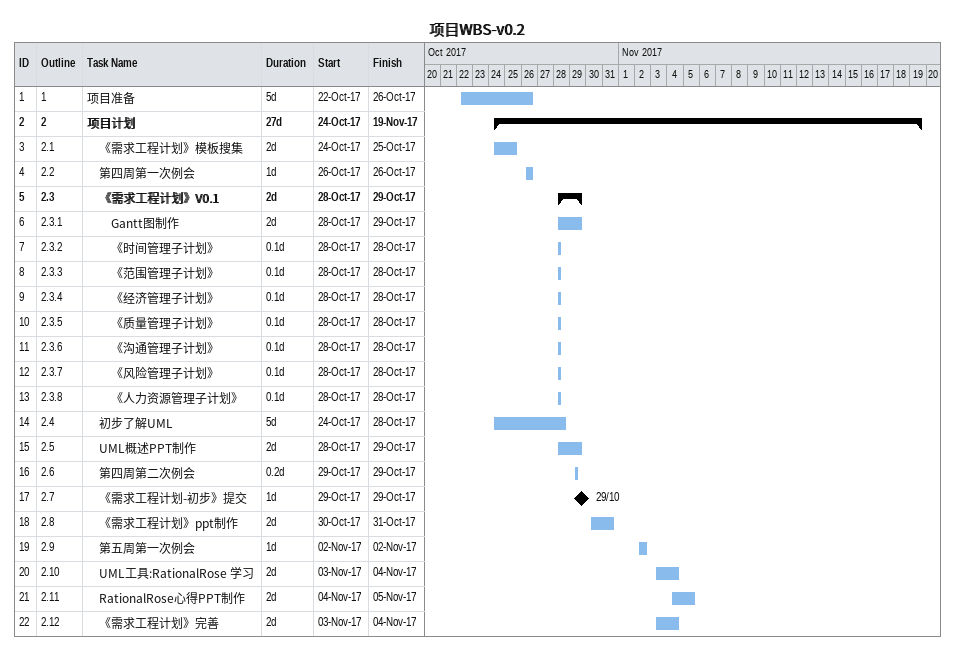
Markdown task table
项目WBS-v0.2

| ID | WBS | Task | Duration | Start | Finish |
|---|---|---|---|---|---|
| 1 | 1 | 项目准备 | 5d | 2017-10-22 | 2017-10-26 |
| 2 | 2 | **项目计划** | 27d | 2017-10-24 | 2017-11-19 |
| 3 | 2.1 | 《需求工程计划》模板搜集 | 2d | 2017-10-24 | 2017-10-25 |
| 4 | 2.2 | 第四周第一次例会 | 1d | 2017-10-26 | 2017-10-26 |
| 5 | 2.3 | **《需求工程计划》V0.1** | 2d | 2017-10-28 | 2017-10-29 |
| 6 | 2.3.1 | Gantt图制作 | 2d | 2017-10-28 | 2017-10-29 |
| 7 | 2.3.2 | 《时间管理子计划》 | 0.1d | 2017-10-28 | 2017-10-28 |
| 8 | 2.3.3 | 《范围管理子计划》 | 0.1d | 2017-10-28 | 2017-10-28 |
| 9 | 2.3.4 | 《经济管理子计划》 | 0.1d | 2017-10-28 | 2017-10-28 |
| 10 | 2.3.5 | 《质量管理子计划》 | 0.1d | 2017-10-28 | 2017-10-28 |
| 11 | 2.3.6 | 《沟通管理子计划》 | 0.1d | 2017-10-28 | 2017-10-28 |
| 12 | 2.3.7 | 《风险管理子计划》 | 0.1d | 2017-10-28 | 2017-10-28 |
| 13 | 2.3.8 | 《人力资源管理子计划》 | 0.1d | 2017-10-28 | 2017-10-28 |
| 14 | 2.4 | 初步了解UML | 5d | 2017-10-24 | 2017-10-28 |
| 15 | 2.5 | UML概述PPT制作 | 2d | 2017-10-28 | 2017-10-29 |
| 16 | 2.6 | 第四周第二次例会 | 0.2d | 2017-10-29 | 2017-10-29 |
| 17 | 2.7 | 《需求工程计划-初步》提交 | 1d | 2017-10-29 | 2017-10-29 |
| 18 | 2.8 | 《需求工程计划》ppt制作 | 2d | 2017-10-30 | 2017-10-31 |
| 19 | 2.9 | 第五周第一次例会 | 1d | 2017-11-02 | 2017-11-02 |
| 20 | 2.10 | UML工具:RationalRose 学习 | 2d | 2017-11-03 | 2017-11-04 |
| 21 | 2.11 | RationalRose心得PPT制作 | 2d | 2017-11-04 | 2017-11-05 |
| 22 | 2.12 | 《需求工程计划》完善 | 2d | 2017-11-03 | 2017-11-04 |
